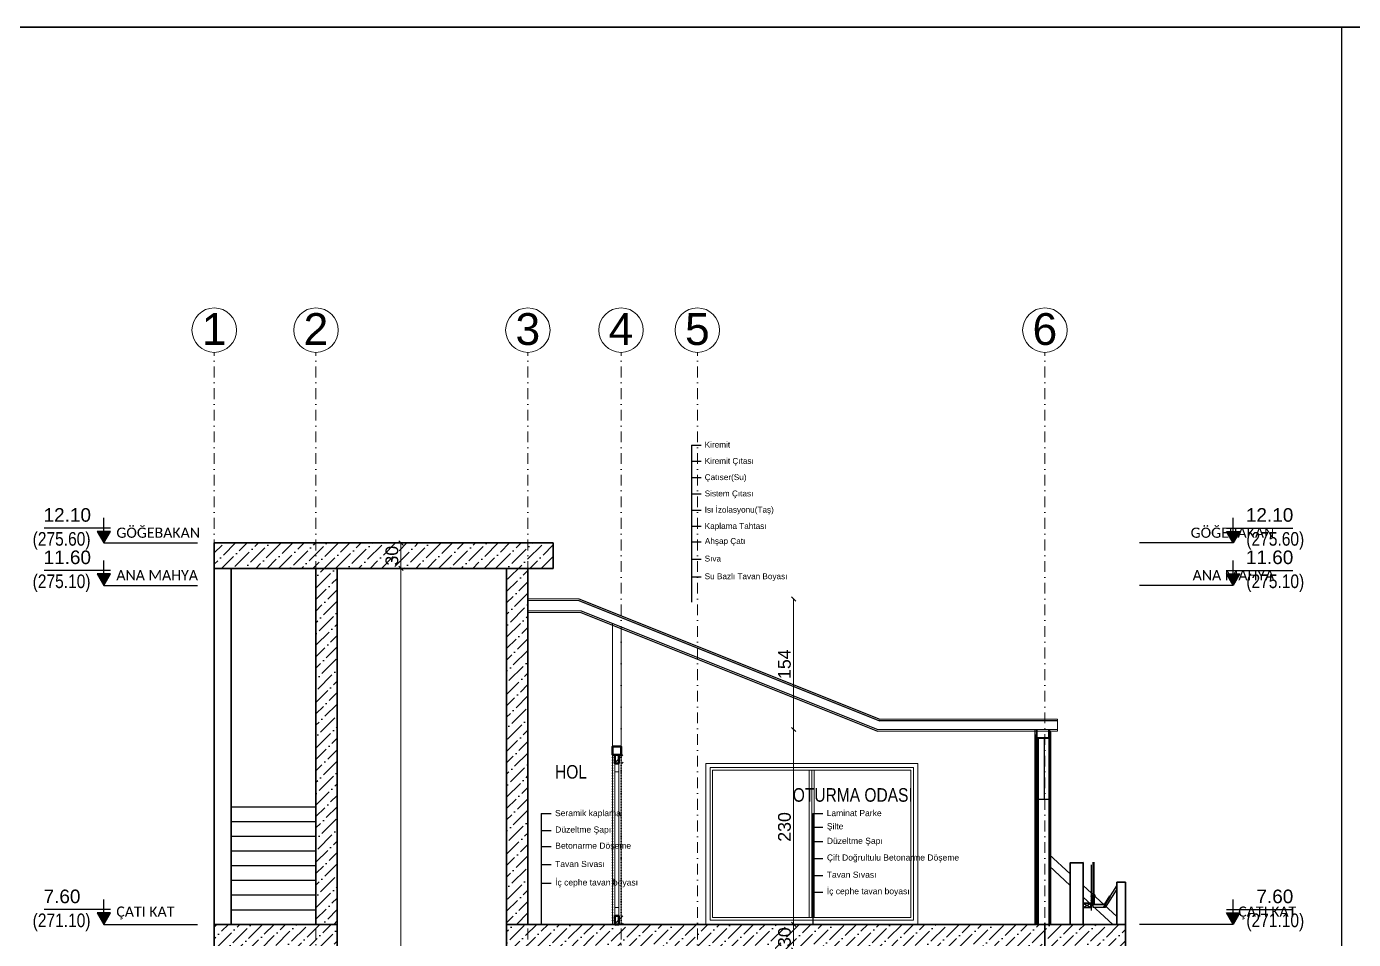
# Model space of a CAD drawing. Header units: millimetres. Extents: x 708 to 46452, y -4963 to 3960.
# Drawn here: x 20876 to 22442, y 2882 to 3959 of the extents above; entities that cross this region are included whole.
import ezdxf

# ---------------------------------------------------------------- set-up
doc = ezdxf.new("R2010")
doc.units = ezdxf.units.MM
for name, pattern in [('ACAD_ISO07W100', [3, 0, -3]), ('ACAD_ISO10W100', [18, 12, -3, 0, -3]), ('DASHDOT', [25.4, 12.7, -6.35, 0, -6.35])]:
    doc.linetypes.add(name, pattern=pattern)
for name, color, linetype, lineweight in [('00_IC_OLCU', 139, 'Continuous', 20), ('00_KOLON', 2, 'Continuous', 35), ('20', 1, 'Continuous', 0), ('AKS', 153, 'ACAD_ISO10W100', 20), ('aks ve noktalılar', 129, 'DASHDOT', 13), ('BETONARME TARAMA', 8, 'Continuous', 25), ('CS DUVAR', 6, 'Continuous', 40), ('duvar', 6, 'Continuous', 35), ('görünüş1', 251, 'Continuous', 35), ('KAPI', 133, 'Continuous', 20), ('Kapı ve Pencereler', 253, 'Continuous', 5), ('KESİTA$0$KAPLAMA', 33, 'Continuous', 25), ('KESİTA$0$Kolon', 164, 'Continuous', 35), ('KESİTA$0$OLUK', 201, 'Continuous', 25), ('KESİTA$0$STANDARD', 7, 'Continuous', 25), ('KESİTA$0$Y3', 155, 'Continuous', 25), ('KOLON', 7, 'Continuous', 50), ('Kolon Tarama', 163, 'Continuous', 13), ('Merdiven Noktalamaları', 251, 'ACAD_ISO07W100', 20), ('Y', 41, 'Continuous', 30), ('YAZI', 40, 'Continuous', 25), ('YD', 7, 'Continuous', 5), ('yerkapl', 8, 'Continuous', 5), ('Çerçeve', 8, 'Continuous', 30)]:
    doc.layers.add(name, color=color, linetype=linetype, lineweight=lineweight)
doc.layers.add('DIŞ KAPI', color=7, linetype='Continuous', lineweight=18, true_color=0x754806)
doc.layers.add('KP', color=1, linetype='Continuous')
doc.styles.add('arial_1_18', font='arial.ttf', dxfattribs={"height": 0.2})
doc.styles.get("Standard").update_dxf_attribs({"font": 'arial.ttf'})
doc.styles.add('şenşakrak', font='swissel.ttf', dxfattribs={"height": 10})
doc.dimstyles.new('ALP_OLCU', dxfattribs={"dimscale": 0, "dimtxt": 15, "dimasz": 5, "dimexe": 0.18, "dimexo": 0.06, "dimgap": 3, "dimtad": 1, "dimdec": 0, "dimrnd": 0.1, "dimzin": 9, "dimdsep": 46, "dimtxsty": 'Standard', "dimblk": 'OBLIQUE', "dimcen": 0, "dimse1": 1, "dimse2": 1, "dimclrd": 256, "dimclre": 256, "dimclrt": 53, "dimadec": 0, "dimazin": 0, "dimtfac": 1, "dimtdec": 0, "dimtix": 1, "dimtmove": 1, "dimatfit": 3, "dimldrblk": 'ARCHTICK', "dimfxl": 0.18, "dimtolj": 1, "dimlwd": -1, "dimarcsym": 0})

# ---------------------------------------------------------------- blocks, each defined once
blk = doc.blocks.new('malzeme 2')
at = {"layer": 'Y'}
for p, q in [((0, 130.9), (11.8, 130.9)), ((0, 130.9), (0, 0)), ((0, 114.8), (11.8, 114.8)), ((0, 97.6), (11.8, 97.6)), ((0, 77.9), (11.8, 77.9)), ((0, 57.8), (11.8, 57.8)), ((0, 38.1), (11.8, 38.1))]:
    blk.add_line(p, q, dxfattribs=at)
at = {"layer": 'YD', "style": 'şenşakrak'}
for s, p in [('Laminat Parke', (16.2, 127.7)), ('Şilte', (16.4, 112.2)), ('Düzeltme Şapı', (16.4, 95)), ('Çift Doğrultulu Betonarme Döşeme', (16.5, 75.3)), ('Tavan Sıvası', (16.3, 55.1)), ('İç cephe tavan boyası', (16.3, 35.6))]:
    blk.add_text(s, height=7.2, dxfattribs=at).set_placement(p)
blk = doc.blocks.new('malzeme 1')
at = {"layer": 'Y'}
for p, q in [((0, 130.9), (11.8, 130.9)), ((0, 130.9), (0, 0)), ((0, 110.9), (11.8, 110.9)), ((0, 91.9), (11.8, 91.9)), ((0, 70.5), (11.8, 70.5)), ((0, 48.7), (11.8, 48.7))]:
    blk.add_line(p, q, dxfattribs=at)
at = {"layer": 'YD', "style": 'şenşakrak'}
for s, p in [('Seramik kaplama', (16.2, 127.7)), ('Düzeltme Şapı', (16.4, 108.3)), ('Betonarme Döşeme', (16.5, 89.3)), ('Tavan Sıvası', (16.3, 67.7)), ('İç cephe tavan boyası', (16.3, 45.9))]:
    blk.add_text(s, height=7.2, dxfattribs=at).set_placement(p)
blk = doc.blocks.new('gae')
at = {"layer": 'yerkapl'}
blk.add_hatch(color=256, dxfattribs=at).paths.add_polyline_path([(10.1, 17.5), (-10.1, 17.5), (0, 0)])
for p, q in [((-10.1, 22.5), (89.7, 22.5)), ((-10.1, 22.5), (89.7, 22.5)), ((0, 17.5), (0, 37.6)), ((0, 17.5), (0, 37.6)), ((0, 0), (-10.1, 17.5)), ((-10.1, 17.5), (10.1, 17.5)), ((0, 0), (-10.1, 17.5)), ((-10.1, 17.5), (10.1, 17.5)), ((10.1, 17.5), (0, 0)), ((10.1, 17.5), (0, 0))]:
    blk.add_line(p, q)
blk.add_lwpolyline([(0, 0), (-98.9, 0)])
blk = doc.blocks.new('UDTYUU')
blk.add_line((-169286.9, 45227.8), (-169397.4, 45227.8))
at = {"xscale": 0.7839999999999999, "yscale": 0.7839999999999999, "zscale": 0.7839999999999999}
blk.add_blockref('gae', (-169286.9, 45227.8), dxfattribs=at)
blk = doc.blocks.new('khjkjhkjh')
at = {"layer": 'Y'}
for p, q in [((645667.6, 4566150.1), (645667.6, 4565964.6)), ((645667.6, 4566150.1), (645678.9, 4566150.1)), ((645667.6, 4566130.9), (645678.9, 4566130.9)), ((645667.6, 4566111.7), (645678.9, 4566111.7)), ((645667.6, 4566092.5), (645678.9, 4566092.5)), ((645667.6, 4566073.3), (645678.9, 4566073.3)), ((645667.6, 4566054.2), (645678.9, 4566054.2)), ((645667.6, 4566035.9), (645678.9, 4566035.9)), ((645667.6, 4566015.4), (645678.9, 4566015.4)), ((645667.6, 4565994.5), (645678.9, 4565994.5))]:
    blk.add_line(p, q, dxfattribs=at)
at = {"layer": 'YD', "style": 'şenşakrak'}
for s, height, p in [('Kiremit', 6.91, (645683.2, 4566147.1)), ('Kiremit Çıtası', 6.912, (645683.2, 4566127.9)), ('Çatıser(Su)', 6.912, (645683.2, 4566108.7)), ('Sistem Çıtası', 6.912, (645683.2, 4566089.5)), ('Isı İzolasyonu(Taş)', 6.912, (645683.2, 4566070.3)), ('Kaplama Tahtası', 6.912, (645683.2, 4566051.1)), ('Ahşap Çatı', 6.91, (645683.4, 4566033.4)), ('Sıva', 6.91, (645683.2, 4566012.7)), ('Su Bazlı Tavan Boyası', 6.912, (645683.2, 4565991.8))]:
    blk.add_text(s, height=height, dxfattribs=at).set_placement(p)
blk = doc.blocks.new('_Oblique')
at = {"color": 0, "linetype": 'ByBlock', "lineweight": -2}
blk.add_line((-0.5, -0.5), (0.5, 0.5), dxfattribs=at)
blk = doc.blocks.new('*D1331')
at = {"layer": '00_IC_OLCU', "transparency": 16777216}
blk.add_line((21318, 1750), (21318, 3320), dxfattribs=at)
at = {"layer": 'Defpoints', "color": 0, "transparency": 16777216}
for p in [(21318, 3320), (21355.2, 3320), (21342.7, 1750)]:
    blk.add_point(p, dxfattribs=at)
at = {"layer": '00_IC_OLCU', "transparency": 16777216, "xscale": 5, "yscale": 5, "zscale": 5}
for p, rotation in [((21318, 3320), 90), ((21318, 1750), 270)]:
    blk.add_blockref('_Oblique', p, dxfattribs=dict(at, rotation=rotation))
at = {"layer": '00_IC_OLCU', "color": 53, "transparency": 16777216, "insert": (21307.4, 2535), "char_height": 15, "attachment_point": 5, "rotation": 90}
blk.add_mtext('\\A1;1570', dxfattribs=at)
blk = doc.blocks.new('_ArchTick')
at = {"color": 0, "linetype": 'ByBlock', "const_width": 0.15}
blk.add_lwpolyline([(-0.5, -0.5), (0.5, 0.5)], dxfattribs=at)
blk = doc.blocks.new('*D1332')
at = {"layer": '00_IC_OLCU', "transparency": 16777216}
blk.add_line((21318, 3320), (21318, 3350), dxfattribs=at)
at = {"layer": 'Defpoints', "color": 0, "transparency": 16777216}
for p in [(21318, 3350), (21318, 3350), (21355.2, 3320)]:
    blk.add_point(p, dxfattribs=at)
at = {"layer": '00_IC_OLCU', "transparency": 16777216, "xscale": 5, "yscale": 5, "zscale": 5}
for p, rotation in [((21318, 3350), 90), ((21318, 3320), 270)]:
    blk.add_blockref('_Oblique', p, dxfattribs=dict(at, rotation=rotation))
at = {"layer": '00_IC_OLCU', "color": 53, "transparency": 16777216, "insert": (21307.4, 3335), "char_height": 15, "attachment_point": 5, "rotation": 90}
blk.add_mtext('\\A1;30', dxfattribs=at)
blk = doc.blocks.new('*D1339')
at = {"layer": '00_IC_OLCU', "transparency": 16777216}
blk.add_line((21781.2, 2870), (21781.2, 2900), dxfattribs=at)
at = {"layer": 'Defpoints', "color": 0, "transparency": 16777216}
for p in [(21677.7, 2900), (21781.2, 2900), (21799.7, 2870)]:
    blk.add_point(p, dxfattribs=at)
at = {"layer": '00_IC_OLCU', "transparency": 16777216, "xscale": 5, "yscale": 5, "zscale": 5}
for p, rotation in [((21781.2, 2900), 90), ((21781.2, 2870), 270)]:
    blk.add_blockref('_Oblique', p, dxfattribs=dict(at, rotation=rotation))
at = {"layer": '00_IC_OLCU', "color": 53, "transparency": 16777216, "insert": (21770.5, 2885), "char_height": 15, "attachment_point": 5, "rotation": 90}
blk.add_mtext('\\A1;30', dxfattribs=at)
blk = doc.blocks.new('*D1340')
at = {"layer": '00_IC_OLCU', "transparency": 16777216}
blk.add_line((21781.2, 2900), (21781.2, 3130), dxfattribs=at)
at = {"layer": 'Defpoints', "color": 0, "transparency": 16777216}
for p in [(21781.2, 3130), (21880.8, 3130), (21677.7, 2900)]:
    blk.add_point(p, dxfattribs=at)
at = {"layer": '00_IC_OLCU', "transparency": 16777216, "xscale": 5, "yscale": 5, "zscale": 5}
for p, rotation in [((21781.2, 3130), 90), ((21781.2, 2900), 270)]:
    blk.add_blockref('_Oblique', p, dxfattribs=dict(at, rotation=rotation))
at = {"layer": '00_IC_OLCU', "color": 53, "transparency": 16777216, "insert": (21770.5, 3015), "char_height": 15, "attachment_point": 5, "rotation": 90}
blk.add_mtext('\\A1;230', dxfattribs=at)
blk = doc.blocks.new('*D1341')
at = {"layer": '00_IC_OLCU', "transparency": 16777216}
blk.add_line((21781.2, 3130), (21781.2, 3284), dxfattribs=at)
at = {"layer": 'Defpoints', "color": 0, "transparency": 16777216}
for p in [(21528.1, 3284), (21781.2, 3284), (21880.8, 3130)]:
    blk.add_point(p, dxfattribs=at)
at = {"layer": '00_IC_OLCU', "transparency": 16777216, "xscale": 5, "yscale": 5, "zscale": 5}
for p, rotation in [((21781.2, 3284), 90), ((21781.2, 3130), 270)]:
    blk.add_blockref('_Oblique', p, dxfattribs=dict(at, rotation=rotation))
at = {"layer": '00_IC_OLCU', "color": 53, "transparency": 16777216, "insert": (21770.5, 3207), "char_height": 15, "attachment_point": 5, "rotation": 90}
blk.add_mtext('\\A1;154', dxfattribs=at)

msp = doc.modelspace()

# ---------------------------------------------------------------- hatches: boundary and pattern name
at = {"layer": 'BETONARME TARAMA'}
h = msp.add_hatch(dxfattribs=at)
h.set_pattern_fill('ANSI36', color=256, scale=3)
h.set_pattern_definition([(45, (1591.723, 2178.985), (5.051394, 18.5217782), [23.8125, -4.7625, 0, -4.7625])])
h.paths.add_polyline_path([(21497.709, 3350.036), (21097.709, 3350.036), (21097.709, 3320.036), (21242.709, 3320.036), (21467.709, 3320.036), (21497.709, 3320.036)])
h.paths.add_polyline_path([(21242.709, 3320.036), (21217.709, 3320.036), (21217.709, 2900.036), (21242.709, 2900.036)])
h.paths.add_polyline_path([(21467.709, 3320.036), (21442.709, 3320.036), (21442.709, 2900.036), (21467.709, 2900.036)])
h = msp.add_hatch(dxfattribs=at)
h.set_pattern_fill('ANSI36', color=256, scale=3)
h.set_pattern_definition([(45, (9252.319, 2676.328), (5.051394, 18.521778), [23.8125, -4.7625, 0, -4.7625])])
h.paths.add_polyline_path([(21467.709, 2870.036), (21442.709, 2870.036), (21442.709, 2570.036), (21467.709, 2570.036)])
h.paths.add_polyline_path([(21242.709, 2870.036), (21217.709, 2870.036), (21217.709, 2570.036), (21242.709, 2570.036)])
h.paths.add_polyline_path([(21242.709, 2870.036), (21242.709, 2900.036), (21097.709, 2900.036), (21097.709, 2870.036)])
h.paths.add_polyline_path([(21442.709, 2900.036), (21442.709, 2870.036), (22172.709, 2870.036), (22172.709, 2900.036)])
at = {"layer": 'Kolon Tarama'}
h = msp.add_hatch(dxfattribs=at)
h.set_pattern_fill('ANSI31', color=256, scale=2)
h.set_pattern_definition([(45, (96673.4356, -72656.521), (-4.49012806, 4.49012806), [])])
h.paths.add_polyline_path([(21570.209, 3090.036), (21570.209, 3100.036), (21580.209, 3100.036), (21580.209, 3090.036)])
h = msp.add_hatch(dxfattribs=at)
h.set_pattern_fill('ANSI31', color=256, scale=2)
h.set_pattern_definition([(45, (96673.4356, -72846.521), (-4.49012806, 4.49012806), [])])
h.paths.add_polyline_path([(21570.209, 2900.036), (21570.209, 2910.036), (21580.209, 2910.036), (21580.209, 2900.036)])

# ---------------------------------------------------------------- linework, layer by layer
msp.add_line((22132.297, 2970.389), (22132.297, 2916.612))
at = {"lineweight": -2}
for p, q in [((22134.296, 2933.767), (22132.296, 2923.767)), ((22134.296, 2923.767), (22132.296, 2933.767)), ((22134.296, 2933.767), (22132.296, 2923.767)), ((22134.296, 2923.767), (22132.296, 2933.767)), ((22134.297, 2933.561), (22132.297, 2923.561)), ((22134.297, 2923.561), (22132.297, 2933.561)), ((22134.297, 2933.561), (22132.297, 2923.561)), ((22134.297, 2923.561), (22132.297, 2933.561))]:
    msp.add_line(p, q, dxfattribs=at)
for points in [[(22077.178, 3047.238), (22077.178, 3120.091)], [(22084.704, 3047.238), (22069.652, 3047.238)], [(22172.709, 2950.002), (22172.649, 2950.036)]]:
    msp.add_lwpolyline(points)
at = {"color": 251, "true_color": 0x636466}
for points in [[(21117.709, 3038.916), (21217.709, 3038.916)], [(21117.709, 3021.556), (21217.709, 3021.556)], [(21117.709, 3004.196), (21217.709, 3004.196)], [(21117.709, 2986.836), (21217.709, 2986.836)], [(21117.709, 2969.476), (21217.709, 2969.476)], [(21117.709, 2952.116), (21217.709, 2952.116)], [(21117.709, 2934.756), (21217.709, 2934.756)], [(21117.709, 2917.396), (21217.709, 2917.396)]]:
    msp.add_lwpolyline(points, dxfattribs=at)
at = {"lineweight": -2}
for points in [[(22132.296, 2923.767), (22132.296, 2923.767), (22134.296, 2923.767), (22134.296, 2933.767), (22132.296, 2933.767), (22132.296, 2923.767)], [(22132.296, 2923.767), (22132.296, 2923.767), (22134.296, 2923.767), (22134.296, 2933.767), (22132.296, 2933.767), (22132.296, 2923.767)], [(22132.297, 2923.561), (22132.297, 2923.561), (22134.297, 2923.561), (22134.297, 2933.561), (22132.297, 2933.561), (22132.297, 2923.561)], [(22132.297, 2923.561), (22132.297, 2923.561), (22134.297, 2923.561), (22134.297, 2933.561), (22132.297, 2933.561), (22132.297, 2923.561)]]:
    msp.add_lwpolyline(points, dxfattribs=at)
at = {"layer": '00_KOLON'}
for p, q in [((21097.709, 3350.036), (21497.709, 3350.036)), ((21097.709, 2900.036), (21097.709, 3350.036)), ((21485.709, 3350.036), (21097.709, 3350.036)), ((21097.709, 3320.036), (21242.709, 3320.036)), ((21117.709, 2900.036), (21117.709, 3320.036)), ((21242.709, 3320.036), (21467.709, 3320.036)), ((21467.709, 3320.036), (21497.709, 3320.036)), ((22122.709, 2973.087), (22122.709, 2900.036)), ((22082.649, 2949.94), (22082.709, 2899.928)), ((22122.709, 2950.036), (22122.709, 2900.036)), ((22172.709, 2950.036), (22162.649, 2950.036)), ((22162.649, 2950.036), (22162.709, 2900.024)), ((21097.709, 2210.036), (21097.709, 2900.036)), ((21097.709, 2900.036), (21242.709, 2900.036)), ((21242.709, 2570.036), (21242.709, 2900.036)), ((21442.709, 2570.036), (21442.709, 2900.036)), ((21442.709, 2900.036), (22172.709, 2900.036)), ((22077.709, 2540.036), (22077.709, 2900.036)), ((22172.709, 2870.036), (22172.709, 2900.036))]:
    msp.add_line(p, q, dxfattribs=at)
for points in [[(21497.709, 3320.036), (21497.709, 3350.036)], [(21217.709, 2900.036), (21217.709, 3320.036)], [(21242.709, 2900.036), (21242.709, 3320.036)], [(21442.709, 2900.036), (21442.709, 3320.036)], [(21467.709, 2900.036), (21467.709, 3320.036)], [(22122.709, 2900.036), (22122.709, 2972.72), (22107.709, 2972.72), (22107.709, 2900.036)], [(22172.649, 2950.036), (22172.709, 2900.036)]]:
    msp.add_lwpolyline(points, dxfattribs=at)
at = {"layer": '20'}
for p, q in [((21467.709, 3284.036), (21528.064, 3284.036)), ((21467.709, 3282.036), (21527.679, 3282.036)), ((21530.753, 3270.036), (21467.709, 3270.036)), ((21530.368, 3268.036), (21467.709, 3268.036)), ((21567.709, 3255.254), (21567.709, 2900.036)), ((21577.709, 3251.254), (21577.709, 2900.036)), ((21883.064, 3142.036), (22092.709, 3142.036)), ((22092.709, 3142.036), (22092.709, 3128.036)), ((22092.709, 3128.036), (21880.368, 3128.036)), ((22092.709, 3130.036), (21880.753, 3130.036)), ((22065.852, 3051.948), (22070.562, 3047.238))]:
    msp.add_line(p, q, dxfattribs=at)
at = {"layer": 'AKS', "color": 30, "linetype": 'Continuous', "lineweight": 5}
for centre in [(21097.709, 3601.057), (21217.709, 3601.057), (21467.709, 3601.057), (21577.709, 3601.057), (21667.709, 3601.057), (22077.709, 3601.057)]:
    msp.add_circle(centre, 26.25, dxfattribs=at)
at = {"layer": 'aks ve noktalılar'}
for points in [[(21097.712, 1505.314), (21097.709, 3574.807)], [(21217.712, 1505.314), (21217.709, 3574.807)], [(21467.712, 1505.314), (21467.709, 3574.807)], [(21577.712, 1505.314), (21577.709, 3574.807)], [(21667.712, 1505.314), (21667.709, 3574.807)], [(22077.712, 1505.314), (22077.709, 3574.807)]]:
    msp.add_lwpolyline(points, dxfattribs=at)
at = {"layer": 'CS DUVAR'}
for p, q in [((22067.709, 3130.091), (22067.709, 2900.091)), ((22067.709, 3120.091), (22067.709, 3124.074)), ((22067.709, 3120.091), (22082.709, 3120.091)), ((22082.709, 3130.091), (22082.709, 2900.091)), ((22082.709, 3120.091), (22082.709, 3130.091))]:
    msp.add_line(p, q, dxfattribs=at)
at = {"layer": 'DIŞ KAPI'}
for p, q in [((21799.709, 3082.036), (21799.709, 3000.036)), ((21802.709, 3082.036), (21802.709, 3000.036)), ((21805.709, 3082.036), (21805.709, 3000.036)), ((21799.709, 2908.036), (21799.709, 3000.036)), ((21802.709, 2908.036), (21802.709, 3000.036)), ((21805.709, 2908.036), (21805.709, 3000.036))]:
    msp.add_line(p, q, dxfattribs=at)
for points in [[(21677.709, 3000.036), (21677.709, 3090.036), (21927.709, 3090.036), (21927.709, 3000.036)], [(21682.709, 3000.036), (21682.709, 3085.036), (21922.709, 3085.036), (21922.709, 3000.036)], [(21685.709, 3000.036), (21685.709, 3082.036), (21919.709, 3082.036), (21919.709, 3000.036)], [(21677.709, 3000.036), (21677.709, 2900.036), (21927.709, 2900.036), (21927.709, 3000.036)], [(21682.709, 3000.036), (21682.709, 2905.036), (21922.709, 2905.036), (21922.709, 3000.036)], [(21685.709, 3000.036), (21685.709, 2908.036), (21919.709, 2908.036), (21919.709, 3000.036)]]:
    msp.add_lwpolyline(points, dxfattribs=at)
at = {"layer": 'duvar'}
msp.add_lwpolyline([(22122.709, 2900.036), (22122.709, 2972.892), (22107.709, 2972.72), (22107.709, 2900.036), (22122.709, 2900.036)], dxfattribs=at)
at = {"layer": 'görünüş1'}
msp.add_lwpolyline([(32044, 1327.92), (39173.702, 1327.92), (39173.702, 3959.23), (4950.496, 3957.991)], dxfattribs=at)
at = {"layer": 'KAPI'}
for p, q in [((22065.852, 2900.091), (22065.852, 3119.435)), ((22066.552, 2900.091), (22066.552, 3119.166)), ((22082.709, 3120.091), (22067.709, 3120.091)), ((22069.652, 2900.091), (22069.652, 3120.091)), ((22070.352, 2900.091), (22070.352, 3120.091)), ((22082.709, 3117.091), (22082.709, 2900.091)), ((22084.704, 3119.678), (22084.704, 2900.091))]:
    msp.add_line(p, q, dxfattribs=at)
msp.add_lwpolyline([(22065.709, 3130.091), (22065.709, 3119.741, 0.41421356), (22066.109, 3119.341), (22067.709, 3119.341), (22067.709, 3124.074)], format="xyb", dxfattribs=at)
msp.add_lwpolyline([(22082.709, 3119.341), (22082.709, 3126.841), (22084.309, 3126.841, -0.41421356), (22084.709, 3126.441), (22084.709, 3119.741, -0.41421356), (22084.309, 3119.341)], format="xyb", close=True, dxfattribs=at)
at = {"layer": 'Kapı ve Pencereler'}
for p, q in [((21570.209, 2919.62, 0), (21570.209, 3090.036)), ((21570.209, 2919.62, 0), (21570.209, 3090.036)), ((21575.209, 3090.036), (21575.209, 2910.036, 0)), ((21575.209, 3090.036), (21575.209, 2910.036, 0))]:
    msp.add_line(p, q, dxfattribs=at)
for points in [[(21575.209, 3090.036), (21570.209, 3090.036), (21570.209, 3100.036), (21575.209, 3100.036)], [(21570.209, 3090.036), (21575.209, 3090.036), (21575.209, 3080.036), (21570.209, 3080.036)], [(21575.209, 3090.036), (21575.209, 3090.036), (21575.209, 2910.036), (21575.209, 2910.036)], [(21575.209, 3090.036), (21575.209, 3090.036), (21575.209, 2910.036), (21575.209, 2910.036)], [(21570.209, 2920.036), (21575.209, 2920.036), (21575.209, 2910.036), (21570.209, 2910.036)], [(21575.209, 2900.036), (21570.209, 2900.036), (21570.209, 2910.036), (21575.209, 2910.036)]]:
    msp.add_lwpolyline(points, close=True, dxfattribs=at)
at = {"layer": 'KESİTA$0$KAPLAMA', "lineweight": -2}
for p, q in [((22134.296, 2935.277), (22133.819, 2933.831)), ((22134.296, 2935.277), (22133.819, 2933.831)), ((22134.297, 2935.071), (22133.819, 2933.625)), ((22134.297, 2935.071), (22133.819, 2933.625))]:
    msp.add_line(p, q, dxfattribs=at)
at = {"layer": 'KESİTA$0$Kolon', "lineweight": -2}
for p, q in [((22134.797, 2973.573), (22134.797, 2922.764)), ((22134.797, 2973.572), (22134.797, 2922.558)), ((22135.297, 2973.292), (22135.297, 2923.298)), ((22135.297, 2973.292), (22135.297, 2923.298)), ((22135.297, 2970.998), (22135.297, 2923.092)), ((22135.297, 2970.998), (22135.297, 2923.092)), ((22148.293, 2923.301), (22162.655, 2945.415)), ((22146.771, 2920.039), (22155.102, 2932.867)), ((22148.293, 2923.301), (22154.683, 2933.14))]:
    msp.add_line(p, q, dxfattribs=at)
for points in [[(22162.659, 2941.561), (22148.683, 2920.039), (22134.797, 2920.039), (22134.797, 2973.573)], [(22150.205, 2923.301), (22135.297, 2923.301)]]:
    msp.add_lwpolyline(points, dxfattribs=at)
at = {"layer": 'KESİTA$0$OLUK', "lineweight": -2}
for p, q in [((22135.696, 2934.896), (22135.696, 2923.701)), ((22136.779, 2934.896), (22135.696, 2934.896)), ((22136.779, 2934.896), (22135.696, 2934.896)), ((22135.697, 2934.69), (22135.697, 2923.495)), ((22136.779, 2934.69), (22135.697, 2934.69)), ((22136.779, 2934.69), (22135.697, 2934.69)), ((22136.279, 2934.496), (22136.279, 2932.396)), ((22136.279, 2934.496), (22136.279, 2932.396)), ((22136.279, 2934.29), (22136.279, 2932.19)), ((22136.279, 2934.29), (22136.279, 2932.19)), ((22137.224, 2932.396), (22136.279, 2932.396)), ((22137.224, 2932.396), (22136.279, 2932.396)), ((22137.225, 2932.19), (22136.279, 2932.19)), ((22137.225, 2932.19), (22136.279, 2932.19)), ((22136.779, 2934.896), (22136.779, 2932.69)), ((22136.779, 2934.896), (22136.779, 2932.69)), ((22136.779, 2934.69), (22136.779, 2932.484)), ((22136.779, 2934.69), (22136.779, 2932.484)), ((22147.957, 2923.701), (22154.536, 2933.831)), ((22147.957, 2923.701), (22154.536, 2933.831))]:
    msp.add_line(p, q, dxfattribs=at)
msp.add_lwpolyline([(22149.868, 2923.701), (22135.696, 2923.701), (22135.696, 2934.896)], dxfattribs=at)
at = {"layer": 'KESİTA$0$STANDARD', "color": 240, "linetype": 'ByBlock', "lineweight": 13}
for p, q in [((22131.992, 2928.294), (22132.296, 2929.217)), ((22131.992, 2928.294), (22132.296, 2929.217)), ((22131.992, 2928.088), (22132.297, 2929.011)), ((22131.992, 2928.088), (22132.297, 2929.011)), ((22133.798, 2933.767), (22134.332, 2935.386)), ((22133.798, 2933.767), (22134.332, 2935.386)), ((22133.798, 2933.561), (22134.332, 2935.18)), ((22133.798, 2933.561), (22134.332, 2935.18))]:
    msp.add_line(p, q, dxfattribs=at)
at = {"layer": 'KESİTA$0$Y3', "lineweight": -2}
for p, q in [((22122.709, 2925.039, 705.999), (22131.77, 2920.039)), ((22122.709, 2920.039, 705.999), (22131.77, 2925.039)), ((22122.709, 2925.039, 705.999), (22131.77, 2920.039)), ((22122.709, 2920.039, 705.999), (22131.77, 2925.039)), ((22122.71, 2924.833, 705.999), (22131.771, 2919.833)), ((22122.71, 2919.833, 705.999), (22131.771, 2924.833)), ((22122.71, 2924.833, 705.999), (22131.771, 2919.833)), ((22122.71, 2919.833, 705.999), (22131.771, 2924.833))]:
    msp.add_line(p, q, dxfattribs=at)
for points in [[(22122.709, 2920.039), (22131.77, 2920.039), (22131.77, 2925.039), (22122.709, 2925.039)], [(22122.709, 2920.039), (22131.77, 2920.039), (22131.77, 2925.039), (22122.709, 2925.039)], [(22122.71, 2919.833), (22131.771, 2919.833), (22131.771, 2924.833), (22122.71, 2924.833)], [(22122.71, 2919.833), (22131.771, 2919.833), (22131.771, 2924.833), (22122.71, 2924.833)]]:
    msp.add_lwpolyline(points, close=True, dxfattribs=at)
at = {"layer": 'KOLON'}
for points in [[(21577.709, 3100.036), (21567.709, 3100.036), (21567.709, 3110.036), (21577.709, 3110.036)], [(21575.209, 3090.036), (21570.209, 3090.036), (21570.209, 3100.036), (21575.209, 3100.036)], [(21575.209, 2900.036), (21570.209, 2900.036), (21570.209, 2910.036), (21575.209, 2910.036)]]:
    msp.add_lwpolyline(points, close=True, dxfattribs=at)
at = {"layer": 'KP'}
for p, q in [((21527.679, 3282.036), (21882.679, 3140.036)), ((21528.064, 3284.036), (21883.064, 3142.036)), ((21530.368, 3268.036), (21880.368, 3128.036)), ((21530.753, 3270.036), (21880.753, 3130.036)), ((22092.709, 3140.036), (21882.679, 3140.036)), ((22065.852, 2997.977), (22070.352, 2993.852)), ((22065.852, 2984.412), (22070.352, 2980.287)), ((22082.684, 2982.547), (22107.709, 2959.608)), ((22082.684, 2968.982), (22107.709, 2946.042)), ((22122.709, 2932.292), (22157.897, 2900.036))]:
    msp.add_line(p, q, dxfattribs=at)
for points in [[(22122.709, 2945.858), (22162.698, 2909.201)], [(22172.696, 2900.036), (22172.709, 2900.024)]]:
    msp.add_lwpolyline(points, dxfattribs=at)
at = {"layer": 'Merdiven Noktalamaları'}
for p, q in [((21567.709, 3100.036), (21567.709, 2900.036)), ((21577.709, 3100.036), (21577.709, 2900.036))]:
    msp.add_line(p, q, dxfattribs=at)
at = {"layer": 'Çerçeve'}
msp.add_line((22427.993, 1328.724), (22427.993, 3959.121), dxfattribs=at)

# ---------------------------------------------------------------- block references
msp.add_blockref('khjkjhkjh', (-624006.849, -4562684.54))
at = {"layer": 'duvar'}
for name, p in [('malzeme 1', (21483.579, 2900.036)), ('malzeme 2', (21804.079, 2900.036))]:
    msp.add_blockref(name, p, dxfattribs=at)
at = {"layer": 'YAZI', "xscale": -1}
for p in [(-148319.508, -41877.793), (-148319.508, -41927.793), (-148319.508, -42327.793)]:
    msp.add_blockref('UDTYUU', p, dxfattribs=at)
at = {"layer": 'YAZI'}
for p in [(191586.674, -41877.793), (191586.674, -41927.793), (191586.674, -42327.793)]:
    msp.add_blockref('UDTYUU', p, dxfattribs=at)

# ---------------------------------------------------------------- texts
at = {"layer": 'AKS', "color": 30, "linetype": 'Continuous', "lineweight": 5, "style": 'arial_1_18'}
for s, p in [('1', (21083.142, 3583.615)), ('2', (21203.142, 3583.615)), ('3', (21453.142, 3583.615)), ('4', (21563.142, 3583.615)), ('5', (21653.142, 3583.615)), ('6', (22063.142, 3583.615))]:
    msp.add_text(s, height=37.5, dxfattribs=at).set_placement(p)
at = {"layer": 'YAZI', "color": 3, "char_height": 16, "width": 92.86722}
for s, insert, attachment_point in [('12.10', (20896.36, 3391.083), 1), ('12.10', (22370.805, 3391.083), 3), ('11.60', (20896.36, 3341.083), 1), ('11.60', (22370.805, 3341.083), 3), ('7.60', (20896.36, 2941.083), 1), ('7.60', (22370.805, 2941.083), 3)]:
    msp.add_mtext(s, dxfattribs=dict(at, insert=insert, attachment_point=attachment_point))
at = {"layer": 'YAZI'}
for s, insert, char_height, width, attachment_point in [('{\\fCalibri|b0|i0|c162|p34;GÖĞEBAKAN}', (20982.219, 3355.993), 12, 163.71145, 7), ('{\\fCalibri|b0|i0|c162|p34;GÖĞEBAKAN}', (22348.394, 3355.993), 12, 163.71145, 9), ('{\\fCalibri|b0|i0|c162|p34;ANA MAHYA}', (20982.219, 3305.993), 12, 163.71145, 7), ('{\\fCalibri|b0|i0|c162|p34;ANA MAHYA}', (22348.394, 3305.993), 12, 163.71145, 9), ('{\\fArial Narrow|b0|i0|c162|p34;\\H0.7716x;HOL}', (21537.474, 3088.003), 20.736, 189.49447, 3), ('{\\fArial Narrow|b0|i0|c162|p34;\\H0.7716x;OTURMA ODASI}', (21921.805, 3060.747), 20.736, 189.49447, 3), ('{\\fCalibri|b0|i0|c162|p34;ÇATI KAT}', (20982.219, 2905.993), 12, 163.71145, 7), ('{\\fCalibri|b0|i0|c162|p34;ÇATI KAT}', (22374.407, 2905.993), 12, 163.71145, 9)]:
    msp.add_mtext(s, dxfattribs=dict(at, insert=insert, char_height=char_height, width=width, attachment_point=attachment_point))
at = {"layer": 'YAZI', "color": 2, "char_height": 16, "width": 80.64723}
for s, insert, attachment_point in [('{\\fArial Narrow|b0|i0|c162|p34;(275.60)}', (20951.743, 3362.816), 3), ('{\\fArial Narrow|b0|i0|c162|p34;(275.60)}', (22315.422, 3362.816), 1), ('{\\fArial Narrow|b0|i0|c162|p34;(275.10)}', (20951.743, 3312.816), 3), ('{\\fArial Narrow|b0|i0|c162|p34;(275.10)}', (22315.422, 3312.816), 1), ('{\\fArial Narrow|b0|i0|c162|p34;(271.10)}', (20951.743, 2912.816), 3), ('{\\fArial Narrow|b0|i0|c162|p34;(271.10)}', (22315.422, 2912.816), 1)]:
    msp.add_mtext(s, dxfattribs=dict(at, insert=insert, attachment_point=attachment_point))

# ---------------------------------------------------------------- dimensions: what is measured, and where the dimension line sits
at = {"layer": '00_IC_OLCU'}
for base, p1, p2, picture, middle in [((21318.034, 3350.036), (21355.209, 3320.036), (21318.034, 3350.036), '*D1332', (21307.37, 3335.036)), ((21318.034, 3320.036), (21342.709, 1750.036), (21355.209, 3320.036), '*D1331', (21307.376, 2535.036)), ((21781.205, 3284.036), (21880.753, 3130.036), (21528.064, 3284.036), '*D1341', (21770.547, 3207.036)), ((21781.205, 3130.036), (21677.709, 2900.036), (21880.753, 3130.036), '*D1340', (21770.541, 3015.036)), ((21781.205, 2900.036), (21799.709, 2870.036), (21677.709, 2900.036), '*D1339', (21770.541, 2885.036))]:
    dim = msp.add_linear_dim(base=base, p1=p1, p2=p2, angle=90, dimstyle='ALP_OLCU', override={"dimscale": 1}, dxfattribs=at)
    dim.commit()
    dim.dimension.update_dxf_attribs({"geometry": picture, "text_midpoint": middle})

doc.saveas('drawing.dxf')
